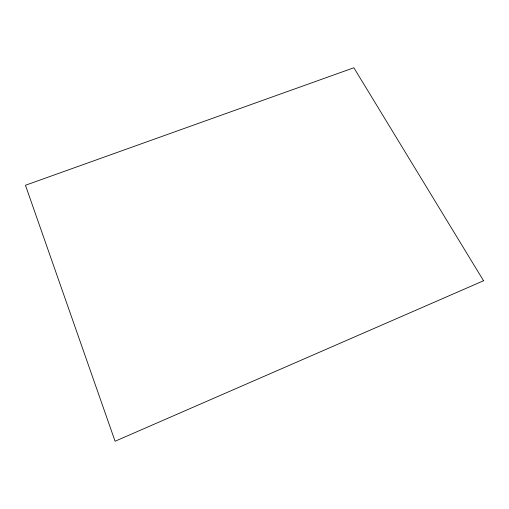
<?xml version="1.0" encoding="UTF-8"?>
<svg xmlns="http://www.w3.org/2000/svg" width="509" height="509" viewBox="0 0 509 509"><rect width="100%" height="100%" fill="white"/><g stroke="black" fill="none" stroke-linecap="round" stroke-linejoin="round"><path stroke-width="0.76" d="M483.55 280.752L115.085 441.239L25.45 185.263L353.87 67.761L483.55 280.752"/></g></svg>
